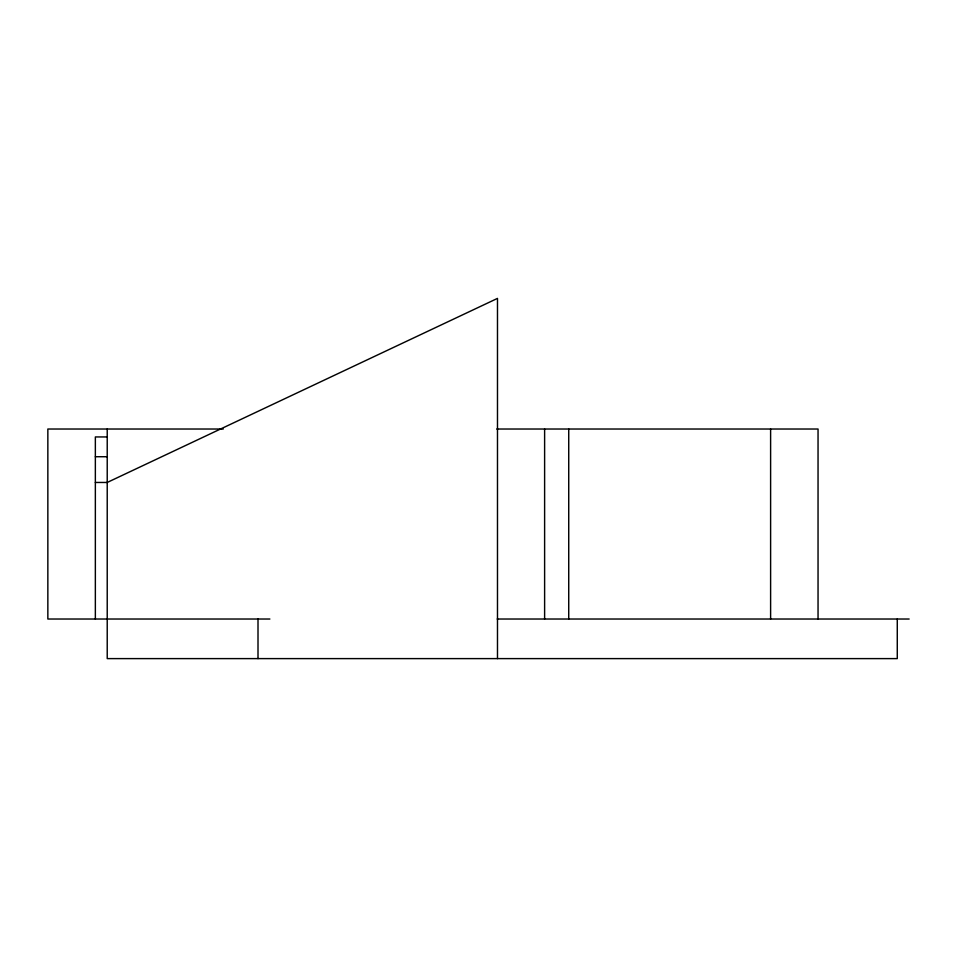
<?xml version="1.0" encoding="UTF-8"?>
<svg xmlns="http://www.w3.org/2000/svg" width="957" height="957" viewBox="0 0 957 957"><rect width="100%" height="100%" fill="white"/><g stroke="black" fill="none" stroke-linecap="round" stroke-linejoin="round"><path stroke-width="1.44" d="M223.232 429.023L47.85 429.023L47.85 619.023L269.886 619.023M496.731 429.023L818.044 429.023L818.044 619.023M107.22 436.942L95.353 436.942L95.353 619.023M95.353 456.728L107.22 456.728M95.353 482.46L107.22 482.46L497.484 298.393L497.484 658.607M497.209 619.023L909.15 619.023M897.271 619.023L897.271 658.607L107.22 658.607L107.22 429.023M770.612 429.023L770.612 619.023M568.733 429.023L568.733 619.023M544.617 429.023L544.617 619.023M258.007 619.023L258.007 658.607"/></g></svg>
